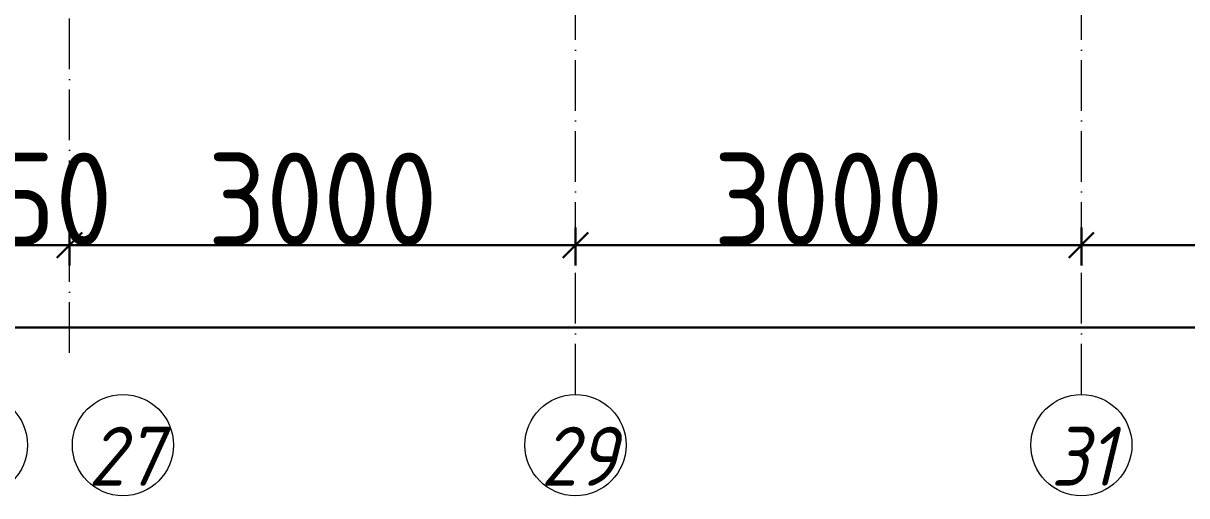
# Model space of a CAD drawing. Header units: millimetres. Extents: x -17017 to 628417, y -109036 to 199237.
# Drawn here: x 561835 to 568735, y -95598 to -92799 of the extents above; entities that cross this region are included whole.
import ezdxf

# ---------------------------------------------------------------- set-up
doc = ezdxf.new("R2010")
doc.units = ezdxf.units.MM
doc.linetypes.add('50_200_ШТРИХ_1Т_ш5_п1_п1_', pattern=[700, 500, -100, 0, -100])
for name, color, linetype, lineweight in [('A-____-____-DIMS', 7, 'Continuous', 9), ('S-GRID-____-IDEN', 7, 'Continuous', 9), ('S-GRID-____-OTLN-1', 7, '50_200_ШТРИХ_1Т_ш5_п1_п1_', 9), ('стяжа', 7, 'Continuous', 30)]:
    doc.layers.add(name, color=color, linetype=linetype, lineweight=lineweight)
doc.styles.add('ISOCPEUR_I', font='isocpeui.ttf', dxfattribs={"width": 0.9, "height": 2.5})
doc.styles.add('ISOCPEUR_I_9', font='isocpeui.ttf', dxfattribs={"width": 0.9, "height": 250})
doc.styles.add('СПДС', font='isocpeur.ttf', dxfattribs={"width": 0.9})
doc.dimstyles.new('ISO-2_5_0_9К_БОЛЬШОЙ_ОСИ', dxfattribs={"dimscale": 304.8, "dimtxt": 248.995294, "dimasz": 0.492126, "dimexe": 0.393701, "dimexo": 0, "dimgap": 0, "dimtad": 1, "dimdec": 0, "dimzin": 0, "dimdsep": 46, "dimtxsty": 'ISOCPEUR_I_9', "dimblk1": 'OBLIQUE', "dimblk2": 'OBLIQUE', "dimsah": 1, "dimcen": 0.09, "dimdle": 0.393701, "dimazin": 0, "dimtfac": 1, "dimtdec": 4, "dimtix": 1, "dimtmove": 0, "dimatfit": 3, "dimfxl": 1, "dimtvp": 1, "dimtolj": 1, "dimtzin": 0, "dimarcsym": 2})

# ---------------------------------------------------------------- blocks, each defined once
blk = doc.blocks.new('Ось сетки - Круг_Ø6_00__ISO-2_5_0_9K_-25732049-АР1_План отверстий 3 этажа в осях 1-64_А-ГГ')
at = {"layer": 'S-GRID-____-IDEN'}
blk.add_circle((0, 0), 3, dxfattribs=at)
blk = doc.blocks.new('_Oblique')
at = {"color": 0, "linetype": 'ByBlock', "lineweight": -2}
blk.add_line((-0.5, -0.5), (0.5, 0.5), dxfattribs=at)
blk = doc.blocks.new('*D2897')
at = {"layer": 'A-____-____-DIMS', "color": 0, "lineweight": -2, "transparency": 16777216}
for p, q in [((321820.7, -90355.9), (321820.7, -90582)), ((322370.7, -90355.9), (322370.7, -90582)), ((321820.7, -90462), (321670.7, -90462)), ((321820.7, -90462), (322370.7, -90462)), ((322370.7, -90462), (322520.7, -90462))]:
    blk.add_line(p, q, dxfattribs=at)
at = {"layer": 'Defpoints', "color": 0, "transparency": 16777216}
for p in [(321820.7, -90355.9), (322370.7, -90355.9), (322370.7, -90462)]:
    blk.add_point(p, dxfattribs=at)
at = {"layer": 'A-____-____-DIMS', "color": 0, "lineweight": -2, "transparency": 16777216, "xscale": 150, "yscale": 150, "zscale": 150}
blk.add_blockref('_Oblique', (321820.7, -90462), dxfattribs=at)
at = {"layer": 'A-____-____-DIMS', "color": 0, "lineweight": -2, "transparency": 16777216, "xscale": 150, "yscale": 150, "zscale": 150, "rotation": 180}
blk.add_blockref('_Oblique', (322370.7, -90462), dxfattribs=at)
at = {"layer": 'A-____-____-DIMS', "color": 0, "transparency": 16777216, "insert": (322095.7, -90187.7), "char_height": 548.64, "attachment_point": 5, "style": 'СПДС'}
blk.add_mtext('\\A1;550', dxfattribs=at)
blk = doc.blocks.new('*D2898')
at = {"layer": 'A-____-____-DIMS', "color": 0, "lineweight": -2, "transparency": 16777216}
for p, q in [((322370.7, -90355.9), (322370.7, -90582)), ((325370.7, -90355.9), (325370.7, -90582)), ((322250.7, -90462), (325490.7, -90462))]:
    blk.add_line(p, q, dxfattribs=at)
at = {"layer": 'Defpoints', "color": 0, "transparency": 16777216}
for p in [(322370.7, -90355.9), (325370.7, -90355.9), (325370.7, -90462)]:
    blk.add_point(p, dxfattribs=at)
at = {"layer": 'A-____-____-DIMS', "color": 0, "lineweight": -2, "transparency": 16777216, "xscale": 150, "yscale": 150, "zscale": 150, "rotation": 180}
blk.add_blockref('_Oblique', (322370.7, -90462), dxfattribs=at)
at = {"layer": 'A-____-____-DIMS', "color": 0, "lineweight": -2, "transparency": 16777216, "xscale": 150, "yscale": 150, "zscale": 150}
blk.add_blockref('_Oblique', (325370.7, -90462), dxfattribs=at)
at = {"layer": 'A-____-____-DIMS', "color": 0, "transparency": 16777216, "insert": (323870.7, -90187.7), "char_height": 548.64, "attachment_point": 5, "style": 'СПДС'}
blk.add_mtext('\\A1;3000', dxfattribs=at)
blk = doc.blocks.new('*D2899')
at = {"layer": 'A-____-____-DIMS', "color": 0, "lineweight": -2, "transparency": 16777216}
for p, q in [((325370.7, -90355.9), (325370.7, -90582)), ((328370.7, -90355.9), (328370.7, -90582)), ((325250.7, -90462), (328490.7, -90462))]:
    blk.add_line(p, q, dxfattribs=at)
at = {"layer": 'Defpoints', "color": 0, "transparency": 16777216}
for p in [(325370.7, -90355.9), (328370.7, -90355.9), (328370.7, -90462)]:
    blk.add_point(p, dxfattribs=at)
at = {"layer": 'A-____-____-DIMS', "color": 0, "lineweight": -2, "transparency": 16777216, "xscale": 150, "yscale": 150, "zscale": 150, "rotation": 180}
blk.add_blockref('_Oblique', (325370.7, -90462), dxfattribs=at)
at = {"layer": 'A-____-____-DIMS', "color": 0, "lineweight": -2, "transparency": 16777216, "xscale": 150, "yscale": 150, "zscale": 150}
blk.add_blockref('_Oblique', (328370.7, -90462), dxfattribs=at)
at = {"layer": 'A-____-____-DIMS', "color": 0, "transparency": 16777216, "insert": (326870.7, -90187.7), "char_height": 548.64, "attachment_point": 5, "style": 'СПДС'}
blk.add_mtext('\\A1;3000', dxfattribs=at)
blk = doc.blocks.new('*D2900')
at = {"layer": 'A-____-____-DIMS', "color": 0, "lineweight": -2, "transparency": 16777216}
for p, q in [((328370.7, -90355.9), (328370.7, -90582)), ((334370.7, -90355.9), (334370.7, -90582)), ((328250.7, -90462), (334490.7, -90462))]:
    blk.add_line(p, q, dxfattribs=at)
at = {"layer": 'Defpoints', "color": 0, "transparency": 16777216}
for p in [(328370.7, -90355.9), (334370.7, -90355.9), (334370.7, -90462)]:
    blk.add_point(p, dxfattribs=at)
at = {"layer": 'A-____-____-DIMS', "color": 0, "lineweight": -2, "transparency": 16777216, "xscale": 150, "yscale": 150, "zscale": 150, "rotation": 180}
blk.add_blockref('_Oblique', (328370.7, -90462), dxfattribs=at)
at = {"layer": 'A-____-____-DIMS', "color": 0, "lineweight": -2, "transparency": 16777216, "xscale": 150, "yscale": 150, "zscale": 150}
blk.add_blockref('_Oblique', (334370.7, -90462), dxfattribs=at)
at = {"layer": 'A-____-____-DIMS', "color": 0, "transparency": 16777216, "insert": (331370.7, -90187.7), "char_height": 548.64, "attachment_point": 5, "style": 'СПДС'}
blk.add_mtext('\\A1;6000', dxfattribs=at)
blk = doc.blocks.new('*D2915')
at = {"layer": 'A-____-____-DIMS', "color": 0, "lineweight": -2, "transparency": 16777216}
for p, q in [((281420.7, -90844.1), (281420.7, -91070.2)), ((384920.7, -90844.1), (384920.7, -91070.2)), ((281300.7, -90950.2), (385040.7, -90950.2))]:
    blk.add_line(p, q, dxfattribs=at)
at = {"layer": 'Defpoints', "color": 0, "transparency": 16777216}
for p in [(281420.7, -90844.1), (384920.7, -90844.1), (384920.7, -90950.2)]:
    blk.add_point(p, dxfattribs=at)
at = {"layer": 'A-____-____-DIMS', "color": 0, "lineweight": -2, "transparency": 16777216, "xscale": 150, "yscale": 150, "zscale": 150, "rotation": 180}
blk.add_blockref('_Oblique', (281420.7, -90950.2), dxfattribs=at)
at = {"layer": 'A-____-____-DIMS', "color": 0, "lineweight": -2, "transparency": 16777216, "xscale": 150, "yscale": 150, "zscale": 150}
blk.add_blockref('_Oblique', (384920.7, -90950.2), dxfattribs=at)
at = {"layer": 'A-____-____-DIMS', "color": 0, "transparency": 16777216, "insert": (333170.7, -90675.9), "char_height": 548.64, "attachment_point": 5, "style": 'СПДС'}
blk.add_mtext('\\A1;103500', dxfattribs=at)
blk = doc.blocks.new('3эт')
at = {"layer": 'S-GRID-____-OTLN-1', "color": 251, "ltscale": 0.6, "true_color": 0x636466}
for p, q in [((322370.7, -91099.7), (322370.7, -76712.9)), ((325370.7, -91346.1), (325370.7, -76712.9)), ((328370.7, -91346.1), (328370.7, -76712.9))]:
    blk.add_line(p, q, dxfattribs=at)
at = {"layer": 'S-GRID-____-IDEN', "char_height": 350, "attachment_point": 1, "style": 'ISOCPEUR_I'}
for s, insert, width in [('27', (322481.9, -91537.3), 404.05), ('29', (325165.8, -91537.3), 404.05), ('31', (328189.6, -91537.3), 346.329)]:
    blk.add_mtext(s, dxfattribs=dict(at, insert=insert, width=width))
at = {"layer": 'A-____-____-DIMS'}
for base, p1, p2, override, picture, middle in [((322370.7, -90462), (321820.7, -90355.9), (322370.7, -90355.9), {"dimtxt": 1.8, "dimpost": '<>', "dimtxsty": 'СПДС', "dimfxl": 550}, '*D2897', (322095.7, -90187.7)), ((325370.7, -90462), (322370.7, -90355.9), (325370.7, -90355.9), {"dimtxt": 1.8, "dimpost": '<>', "dimtxsty": 'СПДС', "dimfxl": 3000}, '*D2898', (323870.7, -90187.7)), ((328370.7, -90462), (325370.7, -90355.9), (328370.7, -90355.9), {"dimtxt": 1.8, "dimpost": '<>', "dimtxsty": 'СПДС', "dimfxl": 3000}, '*D2899', (326870.7, -90187.7)), ((334370.7, -90462), (328370.7, -90355.9), (334370.7, -90355.9), {"dimtxt": 1.8, "dimpost": '<>', "dimtxsty": 'СПДС', "dimfxl": 6000}, '*D2900', (331370.7, -90187.7)), ((384920.7, -90950.2), (281420.7, -90844.1), (384920.7, -90844.1), {"dimtxt": 1.8, "dimpost": '<>', "dimtxsty": 'СПДС', "dimfxl": 103500}, '*D2915', (333170.7, -90675.9))]:
    dim = blk.add_linear_dim(base=base, p1=p1, p2=p2, dimstyle='ISO-2_5_0_9К_БОЛЬШОЙ_ОСИ', override=override, dxfattribs=at)
    dim.commit()
    dim.dimension.update_dxf_attribs({"geometry": picture, "text_midpoint": middle})

msp = doc.modelspace()

# ---------------------------------------------------------------- block references
at = {"layer": 'S-GRID-____-IDEN', "xscale": 99.99999999999993, "yscale": 99.99999999999993, "zscale": 99.99999999999993}
for p in [(561560, -95298.2), (562426.2, -95298.2), (565110, -95298.2), (568110, -95298.2)]:
    msp.add_blockref('Ось сетки - Круг_Ø6_00__ISO-2_5_0_9K_-25732049-АР1_План отверстий 3 этажа в осях 1-64_А-ГГ', p, dxfattribs=at)
at = {"layer": 'стяжа'}
msp.add_blockref('3эт', (239739.3, -3652.2), dxfattribs=at)

doc.saveas('drawing.dxf')
